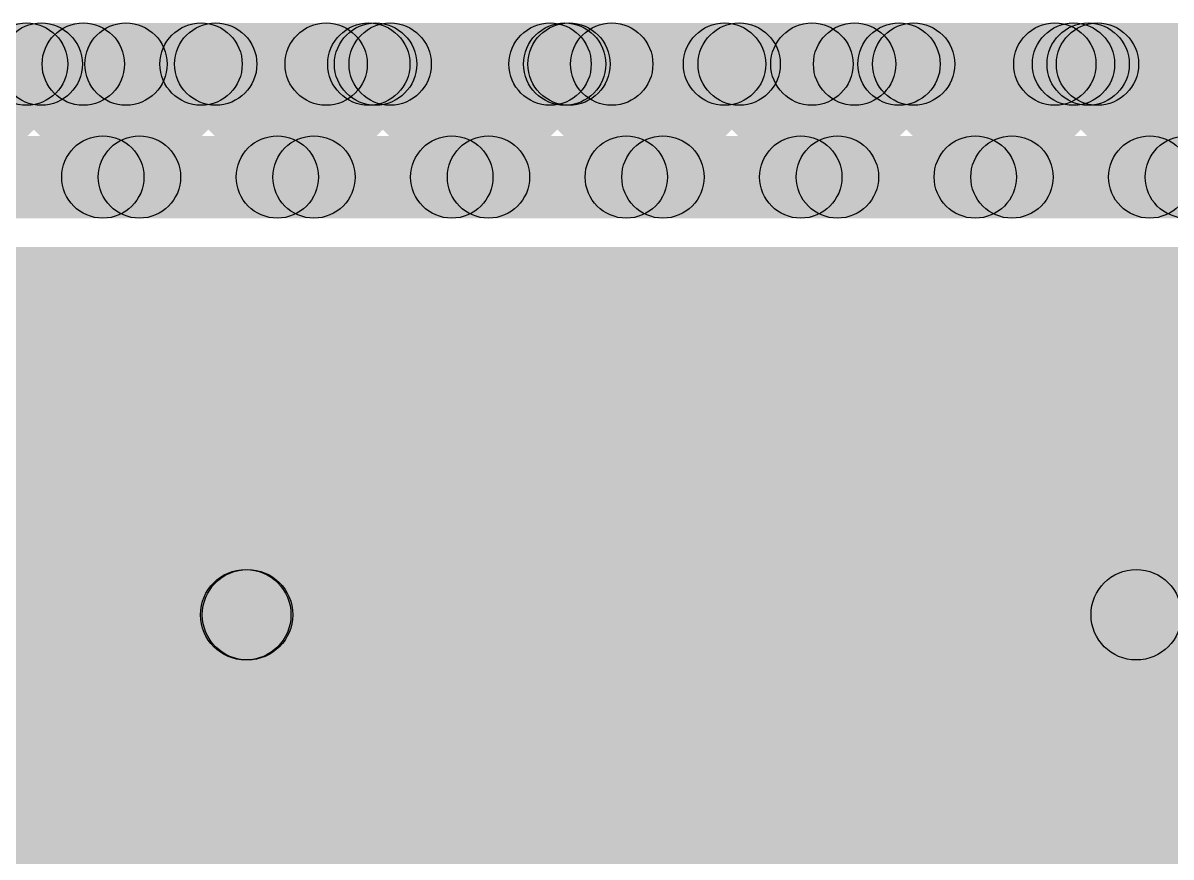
# Model space of a CAD drawing. Header units: millimetres. Extents: x 1.65 to 3.65, y 2.62 to 4.07.
# Drawn here: x 2.0762 to 2.3554, y 3.4577 to 3.6605 of the extents above; entities that cross this region are included whole.
import ezdxf

# ---------------------------------------------------------------- set-up
doc = ezdxf.new("R2010")
doc.units = ezdxf.units.MM
doc.header["$MEASUREMENT"] = 0
for name, color, linetype in [('BottomLayer', 5, 'Continuous'), ('BottomPaste', 16, 'Continuous'), ('BottomSolder', 6, 'Continuous'), ('TopLayer', 1, 'Continuous')]:
    doc.layers.add(name, color=color, linetype=linetype)

# ---------------------------------------------------------------- blocks, each defined once
blk = doc.blocks.new('____23_B_23')
at = {"layer": 'BottomLayer'}
for points in [[(-0.05354, 0.05748), (-0.02126, 0.05748), (-0.02126, 0.02126), (-0.05354, 0.02126)], [(0.02126, 0.05748), (0.05354, 0.05748), (0.05354, 0.02126), (0.02126, 0.02126)], [(-0.01614, -0.02126), (0.01614, -0.02126), (0.01614, -0.05748), (-0.01614, -0.05748)]]:
    blk.add_hatch(color=5, dxfattribs=at).paths.add_polyline_path(points)
at = {"layer": 'BottomPaste'}
for points in [[(-0.05354, 0.05748), (-0.02126, 0.05748), (-0.02126, 0.02126), (-0.05354, 0.02126)], [(0.02126, 0.05748), (0.05354, 0.05748), (0.05354, 0.02126), (0.02126, 0.02126)], [(-0.01614, -0.02126), (0.01614, -0.02126), (0.01614, -0.05748), (-0.01614, -0.05748)]]:
    blk.add_hatch(color=16, dxfattribs=at).paths.add_polyline_path(points)
at = {"layer": 'BottomSolder'}
for points in [[(-0.05754, 0.06148), (-0.01726, 0.06148), (-0.01726, 0.01726), (-0.05754, 0.01726)], [(0.01726, 0.06148), (0.05754, 0.06148), (0.05754, 0.01726), (0.01726, 0.01726)], [(-0.02014, -0.01726), (0.02014, -0.01726), (0.02014, -0.06148), (-0.02014, -0.06148)]]:
    blk.add_hatch(color=6, dxfattribs=at).paths.add_polyline_path(points)

msp = doc.modelspace()

# ---------------------------------------------------------------- hatches: boundary and pattern name
at = {"layer": 'BottomLayer'}
for points in [[(2.00065, 3.63123), (2.01621, 3.64679), (2.13862, 3.52438), (2.12306, 3.50882)], [(2.1304, 3.5056), (2.1304, 3.5276), (2.34693, 3.5276), (2.34693, 3.5056)], [(2.06778, 3.43842), (2.05222, 3.45398), (2.12262, 3.52438), (2.13818, 3.50882)]]:
    msp.add_hatch(color=5, dxfattribs=at).paths.add_polyline_path(points)
h = msp.add_hatch(color=5, dxfattribs=at)
edge = h.paths.add_edge_path()
edge.add_arc((2.1304, 3.5166), 0.011, 0, 360)
h = msp.add_hatch(color=5, dxfattribs=at)
edge = h.paths.add_edge_path()
edge.add_arc((2.1304, 3.5166), 0.011, 0, 360)
h = msp.add_hatch(color=5, dxfattribs=at)
edge = h.paths.add_edge_path()
edge.add_arc((2.13084, 3.5166), 0.011, 0, 360)
h = msp.add_hatch(color=5, dxfattribs=at)
edge = h.paths.add_edge_path()
edge.add_arc((2.34693, 3.5166), 0.011, 0, 360)
at = {"layer": 'TopLayer'}
for points in [[(2.04222, 3.64045), (2.04222, 3.66045), (2.0909, 3.66045), (2.0909, 3.64045)], [(2.0909, 3.64045), (2.0909, 3.66045), (2.10128, 3.66045), (2.10128, 3.64045)], [(2.0909, 3.64045), (2.0909, 3.66045), (2.10128, 3.66045), (2.10128, 3.64045)], [(2.10128, 3.64045), (2.10128, 3.66045), (2.14995, 3.66045), (2.14995, 3.64045)], [(2.14995, 3.64045), (2.14995, 3.66045), (2.16033, 3.66045), (2.16033, 3.64045)], [(2.14995, 3.64045), (2.14995, 3.66045), (2.16033, 3.66045), (2.16033, 3.64045)], [(2.16033, 3.64045), (2.16033, 3.66045), (2.20901, 3.66045), (2.20901, 3.64045)], [(2.20901, 3.64045), (2.20901, 3.66045), (2.21939, 3.66045), (2.21939, 3.64045)], [(2.20901, 3.64045), (2.20901, 3.66045), (2.21939, 3.66045), (2.21939, 3.64045)], [(2.21939, 3.64045), (2.21939, 3.66045), (2.26806, 3.66045), (2.26806, 3.64045)], [(2.26806, 3.64045), (2.26806, 3.66045), (2.27844, 3.66045), (2.27844, 3.64045)], [(2.26806, 3.64045), (2.26806, 3.66045), (2.27844, 3.66045), (2.27844, 3.64045)], [(2.27844, 3.64045), (2.27844, 3.66045), (2.32712, 3.66045), (2.32712, 3.64045)], [(2.32712, 3.64045), (2.32712, 3.66045), (2.3375, 3.66045), (2.3375, 3.64045)], [(2.32712, 3.64045), (2.32712, 3.66045), (2.3375, 3.66045), (2.3375, 3.64045)], [(2.3375, 3.64045), (2.3375, 3.66045), (2.38617, 3.66045), (2.38617, 3.64045)], [(2.06029, 3.61593), (2.04615, 3.63007), (2.0736, 3.65752), (2.08774, 3.64338)], [(2.07004, 3.64338), (2.08419, 3.65752), (2.11164, 3.63007), (2.09749, 3.61593)], [(2.10272, 3.61593), (2.08858, 3.63007), (2.11603, 3.65752), (2.13017, 3.64338)], [(2.11247, 3.64338), (2.12661, 3.65752), (2.15406, 3.63007), (2.13992, 3.61593)], [(2.14515, 3.61593), (2.131, 3.63007), (2.15845, 3.65752), (2.1726, 3.64338)], [(2.1549, 3.64338), (2.16904, 3.65752), (2.19649, 3.63007), (2.18235, 3.61593)], [(2.18757, 3.61593), (2.17343, 3.63007), (2.20088, 3.65752), (2.21502, 3.64338)], [(2.19732, 3.64338), (2.21147, 3.65752), (2.23891, 3.63007), (2.22477, 3.61593)], [(2.23, 3.61593), (2.21586, 3.63007), (2.24331, 3.65752), (2.25745, 3.64338)], [(2.23975, 3.64338), (2.25389, 3.65752), (2.28134, 3.63007), (2.2672, 3.61593)], [(2.27243, 3.61593), (2.25828, 3.63007), (2.28573, 3.65752), (2.29987, 3.64338)], [(2.28218, 3.64338), (2.29632, 3.65752), (2.32377, 3.63007), (2.30963, 3.61593)], [(2.31485, 3.61593), (2.30071, 3.63007), (2.32816, 3.65752), (2.3423, 3.64338)], [(2.3246, 3.64338), (2.33875, 3.65752), (2.36619, 3.63007), (2.35205, 3.61593)], [(2.35728, 3.61593), (2.34314, 3.63007), (2.37059, 3.65752), (2.38473, 3.64338)], [(2.03238, 3.613), (2.03238, 3.633), (2.625, 3.633), (2.625, 3.613)], [(1.947, 3.068), (2.608, 3.068), (2.608, 3.606), (1.947, 3.606)]]:
    msp.add_hatch(color=1, dxfattribs=at).paths.add_polyline_path(points)
h = msp.add_hatch(color=1, dxfattribs=at)
edge = h.paths.add_edge_path()
edge.add_arc((2.07712, 3.65045), 0.01, 0, 360)
h = msp.add_hatch(color=1, dxfattribs=at)
edge = h.paths.add_edge_path()
edge.add_arc((2.08067, 3.65045), 0.01, 0, 360)
h = msp.add_hatch(color=1, dxfattribs=at)
edge = h.paths.add_edge_path()
edge.add_arc((2.0909, 3.65045), 0.01, 0, 360)
h = msp.add_hatch(color=1, dxfattribs=at)
edge = h.paths.add_edge_path()
edge.add_arc((2.0909, 3.65045), 0.01, 0, 360)
h = msp.add_hatch(color=1, dxfattribs=at)
edge = h.paths.add_edge_path()
edge.add_arc((2.0909, 3.65045), 0.01, 0, 360)
h = msp.add_hatch(color=1, dxfattribs=at)
edge = h.paths.add_edge_path()
edge.add_arc((2.10128, 3.65045), 0.01, 0, 360)
h = msp.add_hatch(color=1, dxfattribs=at)
edge = h.paths.add_edge_path()
edge.add_arc((2.10128, 3.65045), 0.01, 0, 360)
h = msp.add_hatch(color=1, dxfattribs=at)
edge = h.paths.add_edge_path()
edge.add_arc((2.10128, 3.65045), 0.01, 0, 360)
h = msp.add_hatch(color=1, dxfattribs=at)
edge = h.paths.add_edge_path()
edge.add_arc((2.11954, 3.65045), 0.01, 0, 360)
h = msp.add_hatch(color=1, dxfattribs=at)
edge = h.paths.add_edge_path()
edge.add_arc((2.1231, 3.65045), 0.01, 0, 360)
h = msp.add_hatch(color=1, dxfattribs=at)
edge = h.paths.add_edge_path()
edge.add_arc((2.14995, 3.65045), 0.01, 0, 360)
h = msp.add_hatch(color=1, dxfattribs=at)
edge = h.paths.add_edge_path()
edge.add_arc((2.14995, 3.65045), 0.01, 0, 360)
h = msp.add_hatch(color=1, dxfattribs=at)
edge = h.paths.add_edge_path()
edge.add_arc((2.14995, 3.65045), 0.01, 0, 360)
h = msp.add_hatch(color=1, dxfattribs=at)
edge = h.paths.add_edge_path()
edge.add_arc((2.16033, 3.65045), 0.01, 0, 360)
h = msp.add_hatch(color=1, dxfattribs=at)
edge = h.paths.add_edge_path()
edge.add_arc((2.16033, 3.65045), 0.01, 0, 360)
h = msp.add_hatch(color=1, dxfattribs=at)
edge = h.paths.add_edge_path()
edge.add_arc((2.16033, 3.65045), 0.01, 0, 360)
h = msp.add_hatch(color=1, dxfattribs=at)
edge = h.paths.add_edge_path()
edge.add_arc((2.16197, 3.65045), 0.01, 0, 360)
h = msp.add_hatch(color=1, dxfattribs=at)
edge = h.paths.add_edge_path()
edge.add_arc((2.16552, 3.65045), 0.01, 0, 360)
h = msp.add_hatch(color=1, dxfattribs=at)
edge = h.paths.add_edge_path()
edge.add_arc((2.2044, 3.65045), 0.01, 0, 360)
h = msp.add_hatch(color=1, dxfattribs=at)
edge = h.paths.add_edge_path()
edge.add_arc((2.20795, 3.65045), 0.01, 0, 360)
h = msp.add_hatch(color=1, dxfattribs=at)
edge = h.paths.add_edge_path()
edge.add_arc((2.20901, 3.65045), 0.01, 0, 360)
h = msp.add_hatch(color=1, dxfattribs=at)
edge = h.paths.add_edge_path()
edge.add_arc((2.20901, 3.65045), 0.01, 0, 360)
h = msp.add_hatch(color=1, dxfattribs=at)
edge = h.paths.add_edge_path()
edge.add_arc((2.20901, 3.65045), 0.01, 0, 360)
h = msp.add_hatch(color=1, dxfattribs=at)
edge = h.paths.add_edge_path()
edge.add_arc((2.21939, 3.65045), 0.01, 0, 360)
h = msp.add_hatch(color=1, dxfattribs=at)
edge = h.paths.add_edge_path()
edge.add_arc((2.21939, 3.65045), 0.01, 0, 360)
h = msp.add_hatch(color=1, dxfattribs=at)
edge = h.paths.add_edge_path()
edge.add_arc((2.21939, 3.65045), 0.01, 0, 360)
h = msp.add_hatch(color=1, dxfattribs=at)
edge = h.paths.add_edge_path()
edge.add_arc((2.24682, 3.65045), 0.01, 0, 360)
h = msp.add_hatch(color=1, dxfattribs=at)
edge = h.paths.add_edge_path()
edge.add_arc((2.25038, 3.65045), 0.01, 0, 360)
h = msp.add_hatch(color=1, dxfattribs=at)
edge = h.paths.add_edge_path()
edge.add_arc((2.26806, 3.65045), 0.01, 0, 360)
h = msp.add_hatch(color=1, dxfattribs=at)
edge = h.paths.add_edge_path()
edge.add_arc((2.26806, 3.65045), 0.01, 0, 360)
h = msp.add_hatch(color=1, dxfattribs=at)
edge = h.paths.add_edge_path()
edge.add_arc((2.26806, 3.65045), 0.01, 0, 360)
h = msp.add_hatch(color=1, dxfattribs=at)
edge = h.paths.add_edge_path()
edge.add_arc((2.27844, 3.65045), 0.01, 0, 360)
h = msp.add_hatch(color=1, dxfattribs=at)
edge = h.paths.add_edge_path()
edge.add_arc((2.27844, 3.65045), 0.01, 0, 360)
h = msp.add_hatch(color=1, dxfattribs=at)
edge = h.paths.add_edge_path()
edge.add_arc((2.27844, 3.65045), 0.01, 0, 360)
h = msp.add_hatch(color=1, dxfattribs=at)
edge = h.paths.add_edge_path()
edge.add_arc((2.28925, 3.65045), 0.01, 0, 360)
h = msp.add_hatch(color=1, dxfattribs=at)
edge = h.paths.add_edge_path()
edge.add_arc((2.2928, 3.65045), 0.01, 0, 360)
h = msp.add_hatch(color=1, dxfattribs=at)
edge = h.paths.add_edge_path()
edge.add_arc((2.32712, 3.65045), 0.01, 0, 360)
h = msp.add_hatch(color=1, dxfattribs=at)
edge = h.paths.add_edge_path()
edge.add_arc((2.32712, 3.65045), 0.01, 0, 360)
h = msp.add_hatch(color=1, dxfattribs=at)
edge = h.paths.add_edge_path()
edge.add_arc((2.32712, 3.65045), 0.01, 0, 360)
h = msp.add_hatch(color=1, dxfattribs=at)
edge = h.paths.add_edge_path()
edge.add_arc((2.33167, 3.65045), 0.01, 0, 360)
h = msp.add_hatch(color=1, dxfattribs=at)
edge = h.paths.add_edge_path()
edge.add_arc((2.33523, 3.65045), 0.01, 0, 360)
h = msp.add_hatch(color=1, dxfattribs=at)
edge = h.paths.add_edge_path()
edge.add_arc((2.3375, 3.65045), 0.01, 0, 360)
h = msp.add_hatch(color=1, dxfattribs=at)
edge = h.paths.add_edge_path()
edge.add_arc((2.3375, 3.65045), 0.01, 0, 360)
h = msp.add_hatch(color=1, dxfattribs=at)
edge = h.paths.add_edge_path()
edge.add_arc((2.3375, 3.65045), 0.01, 0, 360)
h = msp.add_hatch(color=1, dxfattribs=at)
edge = h.paths.add_edge_path()
edge.add_arc((2.09565, 3.623), 0.01, 0, 360)
h = msp.add_hatch(color=1, dxfattribs=at)
edge = h.paths.add_edge_path()
edge.add_arc((2.10456, 3.623), 0.01, 0, 360)
h = msp.add_hatch(color=1, dxfattribs=at)
edge = h.paths.add_edge_path()
edge.add_arc((2.13808, 3.623), 0.01, 0, 360)
h = msp.add_hatch(color=1, dxfattribs=at)
edge = h.paths.add_edge_path()
edge.add_arc((2.14699, 3.623), 0.01, 0, 360)
h = msp.add_hatch(color=1, dxfattribs=at)
edge = h.paths.add_edge_path()
edge.add_arc((2.1805, 3.623), 0.01, 0, 360)
h = msp.add_hatch(color=1, dxfattribs=at)
edge = h.paths.add_edge_path()
edge.add_arc((2.18942, 3.623), 0.01, 0, 360)
h = msp.add_hatch(color=1, dxfattribs=at)
edge = h.paths.add_edge_path()
edge.add_arc((2.22293, 3.623), 0.01, 0, 360)
h = msp.add_hatch(color=1, dxfattribs=at)
edge = h.paths.add_edge_path()
edge.add_arc((2.23184, 3.623), 0.01, 0, 360)
h = msp.add_hatch(color=1, dxfattribs=at)
edge = h.paths.add_edge_path()
edge.add_arc((2.26536, 3.623), 0.01, 0, 360)
h = msp.add_hatch(color=1, dxfattribs=at)
edge = h.paths.add_edge_path()
edge.add_arc((2.27427, 3.623), 0.01, 0, 360)
h = msp.add_hatch(color=1, dxfattribs=at)
edge = h.paths.add_edge_path()
edge.add_arc((2.30778, 3.623), 0.01, 0, 360)
h = msp.add_hatch(color=1, dxfattribs=at)
edge = h.paths.add_edge_path()
edge.add_arc((2.3167, 3.623), 0.01, 0, 360)
h = msp.add_hatch(color=1, dxfattribs=at)
edge = h.paths.add_edge_path()
edge.add_arc((2.35021, 3.623), 0.01, 0, 360)
h = msp.add_hatch(color=1, dxfattribs=at)
edge = h.paths.add_edge_path()
edge.add_arc((2.35912, 3.623), 0.01, 0, 360)

# ---------------------------------------------------------------- linework, layer by layer
at = {"layer": 'BottomLayer'}
for centre in [(2.1304, 3.5166), (2.1304, 3.5166), (2.13084, 3.5166), (2.34693, 3.5166)]:
    msp.add_circle(centre, 0.011, dxfattribs=at)
at = {"layer": 'TopLayer'}
for centre in [(2.07712, 3.65045), (2.08067, 3.65045), (2.0909, 3.65045), (2.0909, 3.65045), (2.0909, 3.65045), (2.10128, 3.65045), (2.10128, 3.65045), (2.10128, 3.65045), (2.11954, 3.65045), (2.1231, 3.65045), (2.14995, 3.65045), (2.14995, 3.65045), (2.14995, 3.65045), (2.16033, 3.65045), (2.16033, 3.65045), (2.16033, 3.65045), (2.16197, 3.65045), (2.16552, 3.65045), (2.2044, 3.65045), (2.20795, 3.65045), (2.20901, 3.65045), (2.20901, 3.65045), (2.20901, 3.65045), (2.21939, 3.65045), (2.21939, 3.65045), (2.21939, 3.65045), (2.24682, 3.65045), (2.25038, 3.65045), (2.26806, 3.65045), (2.26806, 3.65045), (2.26806, 3.65045), (2.27844, 3.65045), (2.27844, 3.65045), (2.27844, 3.65045), (2.28925, 3.65045), (2.2928, 3.65045), (2.32712, 3.65045), (2.32712, 3.65045), (2.32712, 3.65045), (2.33167, 3.65045), (2.33523, 3.65045), (2.3375, 3.65045), (2.3375, 3.65045), (2.3375, 3.65045), (2.09565, 3.623), (2.10456, 3.623), (2.13808, 3.623), (2.14699, 3.623), (2.1805, 3.623), (2.18942, 3.623), (2.22293, 3.623), (2.23184, 3.623), (2.26536, 3.623), (2.27427, 3.623), (2.30778, 3.623), (2.3167, 3.623), (2.35021, 3.623), (2.35912, 3.623)]:
    msp.add_circle(centre, 0.01, dxfattribs=at)

# ---------------------------------------------------------------- block references
at = {"rotation": 270}
msp.add_blockref('____23_B_23', (2.3863, 3.5166), dxfattribs=at)

doc.saveas('drawing.dxf')
